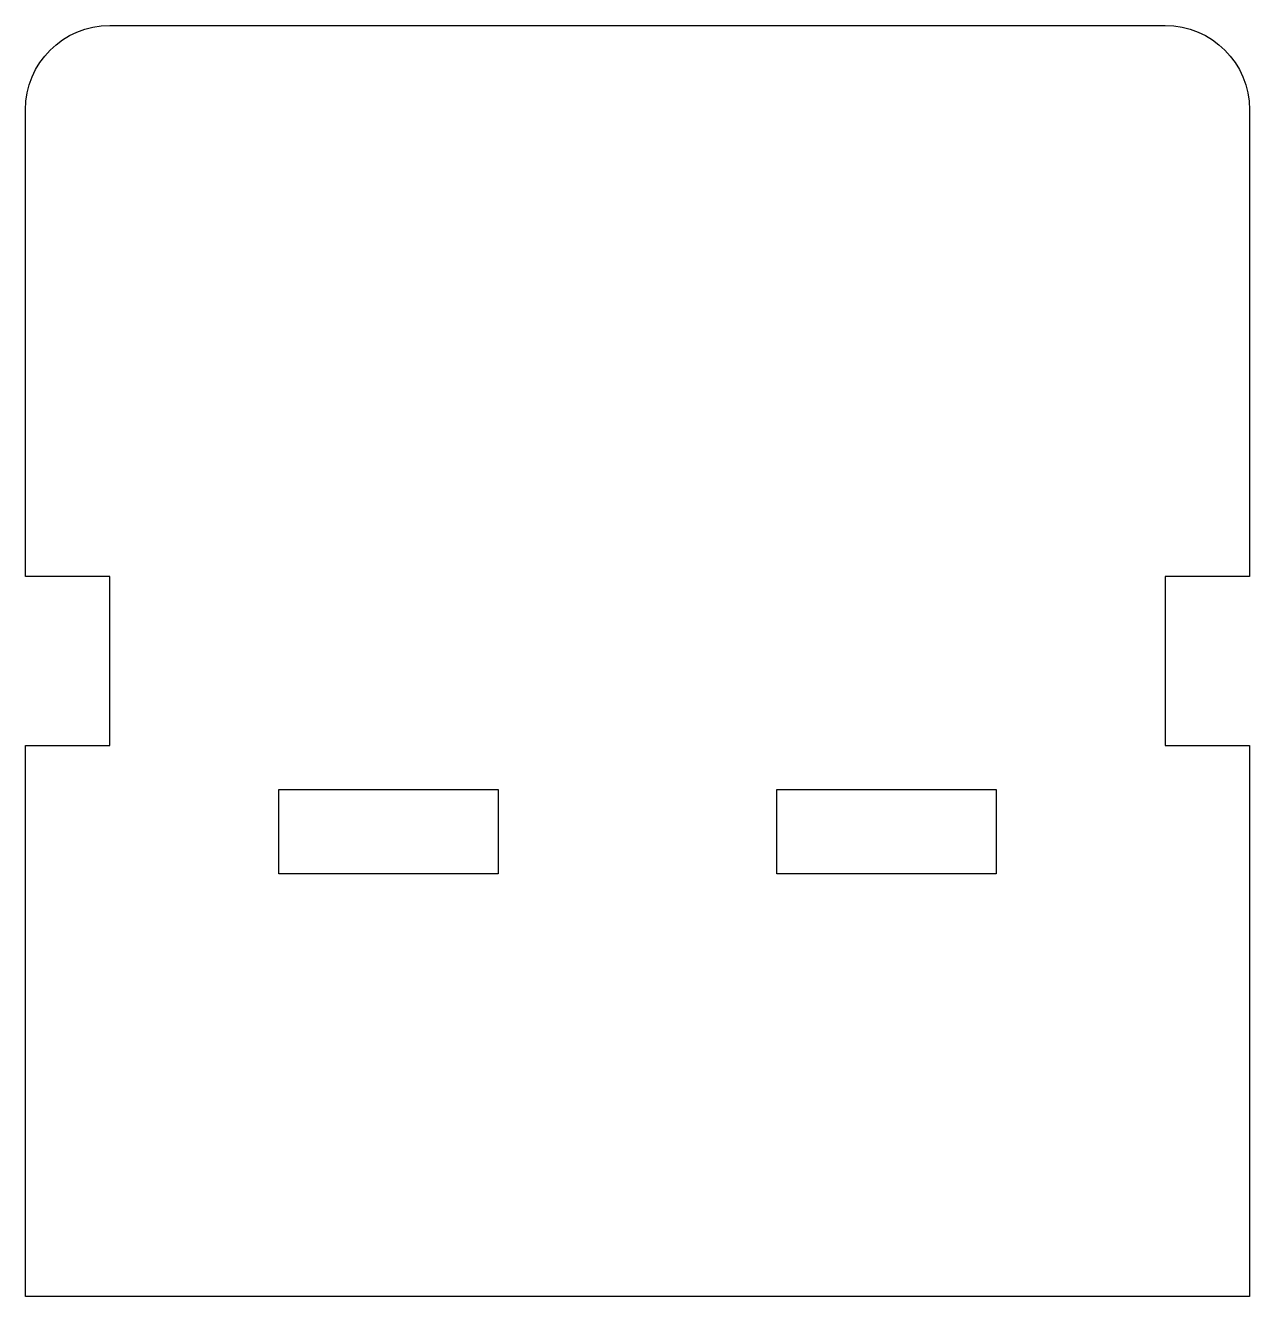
# Model space of a CAD drawing. Header units: millimetres. Extents: x 3090.4 to 3134.6, y 1503.9 to 1549.8.
import ezdxf

# ---------------------------------------------------------------- set-up
doc = ezdxf.new("R2010")
doc.units = ezdxf.units.MM

msp = doc.modelspace()

# ---------------------------------------------------------------- linework, layer by layer
at = {"color": 254, "true_color": 0xcad1ee, "extrusion": (-6.11874e-17, -5.43202e-07, -1)}
for p, q in [((3093.418, 1549.754, 4.537), (3131.518, 1549.754, 4.537)), ((3090.37, 1529.856, 4.537), (3090.37, 1546.706, 4.537)), ((3134.566, 1546.706, 4.537), (3134.566, 1529.856, 4.537)), ((3093.418, 1529.856, 4.537), (3090.37, 1529.856, 4.537)), ((3093.418, 1523.756, 4.537), (3093.418, 1529.856, 4.537)), ((3131.518, 1529.856, 4.537), (3131.518, 1523.756, 4.537)), ((3134.566, 1529.856, 4.537), (3131.518, 1529.856, 4.537)), ((3090.37, 1503.867, 4.537), (3090.37, 1523.756, 4.537)), ((3090.37, 1523.756, 4.537), (3093.418, 1523.756, 4.537)), ((3131.518, 1523.756, 4.537), (3134.566, 1523.756, 4.537)), ((3134.566, 1523.756, 4.537), (3134.566, 1503.867, 4.537)), ((3099.514, 1522.173, 4.537), (3107.435, 1522.173, 4.537)), ((3099.514, 1519.125, 4.537), (3099.514, 1522.173, 4.537)), ((3107.435, 1522.173, 4.537), (3107.435, 1519.125, 4.537)), ((3117.501, 1522.173, 4.537), (3125.422, 1522.173, 4.537)), ((3117.501, 1519.125, 4.537), (3117.501, 1522.173, 4.537)), ((3125.422, 1522.173, 4.537), (3125.422, 1519.125, 4.537)), ((3107.435, 1519.125, 4.537), (3099.514, 1519.125, 4.537)), ((3125.422, 1519.125, 4.537), (3117.501, 1519.125, 4.537)), ((3134.566, 1503.867, 4.537), (3090.37, 1503.867, 4.537))]:
    msp.add_line(p, q, dxfattribs=at)
for centre, start, end in [((-3093.418, 1546.706, -4.538), 360, 90), ((-3131.518, 1546.706, -4.538), 90, 180)]:
    msp.add_arc(centre, 3.048, start, end, dxfattribs=at)

doc.saveas('drawing.dxf')
